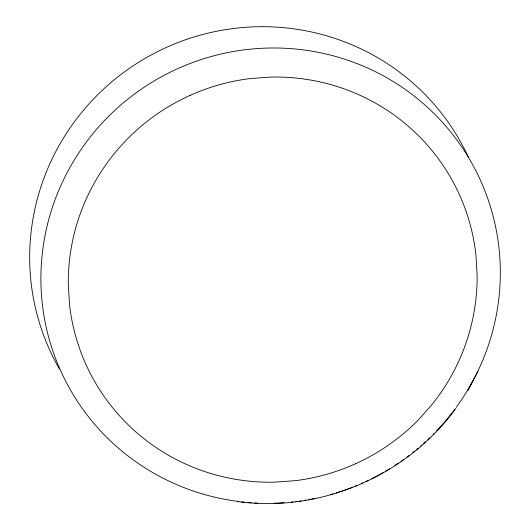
<?xml version="1.0" encoding="UTF-8"?>
<svg xmlns="http://www.w3.org/2000/svg" width="530" height="530" viewBox="0 0 530 530"><rect width="100%" height="100%" fill="white"/><g stroke="black" fill="none" stroke-linecap="round" stroke-linejoin="round"><path stroke-width="0.79" d="M472.588 381.454L467.824 390.345L478.02 371.344M455.886 408.345C406.974 475.92 320.286 512.927 237.659 501.599M238.341 501.446A230.504 226.86 -27.8 0 1 51.423 210.364A230.504 226.86 -27.8 0 1 374.021 71.027A230.504 226.86 -27.8 0 1 456.237 407.325M454.773 409.312A230.504 226.86 -27.8 0 1 436.634 430.81M434.328 433.195A230.504 226.86 -27.8 0 1 433.162 434.375M429.625 437.859A230.504 226.86 -27.8 0 1 427.823 439.575M425.411 441.815A230.504 226.86 -27.8 0 1 423.583 443.477M421.734 445.114A230.504 226.86 -27.8 0 1 420.495 446.2M417.984 448.34A230.504 226.86 -27.8 0 1 416.719 449.4M414.811 450.97A230.504 226.86 -27.8 0 1 412.883 452.514M409.008 455.528A230.504 226.86 -27.8 0 1 407.047 457.006M403.747 459.417A230.504 226.86 -27.8 0 1 401.071 461.305M398.375 463.16A230.504 226.86 -27.8 0 1 394.969 465.419M389.49 468.878A230.504 226.86 -27.8 0 1 385.33 471.369M383.23 472.581A230.504 226.86 -27.8 0 1 371.775 478.703M368.072 480.511A230.504 226.86 -27.8 0 1 365.833 481.565M362.825 482.936A230.504 226.86 -27.8 0 1 361.314 483.605M357.518 485.228A230.504 226.86 -27.8 0 1 355.233 486.169M352.185 487.381A230.504 226.86 -27.8 0 1 336.139 492.973M333.039 493.9A230.504 226.86 -27.8 0 1 330.707 494.569M315.635 498.279A230.504 226.86 -27.8 0 1 308.42 499.684M305.995 500.101A230.504 226.86 -27.8 0 1 304.379 500.366M301.133 500.863A230.504 226.86 -27.8 0 1 299.51 501.095M297.065 501.42A230.504 226.86 -27.8 0 1 295.435 501.625M292.984 501.91A230.504 226.86 -27.8 0 1 291.354 502.082M284 502.718A230.504 226.86 -27.8 0 1 274.176 503.208M257.805 503.096A230.504 226.86 -27.8 0 1 254.552 502.937M251.299 502.725A230.504 226.86 -27.8 0 1 248.053 502.473M244.807 502.175A230.504 226.86 -27.8 0 1 241.567 501.83M59.36 368.893A230.504 226.86 -27.8 0 1 155.204 52.834A230.504 226.86 -27.8 0 1 468.44 157.278M355.266 463.876A203.606 200.386 -27.8 0 0 373.2 454.733A205.627 202.374 -27.8 0 0 418.872 419.349L431.678 404.92A205.627 202.374 -27.8 0 0 457.291 364.296A203.606 200.386 -27.8 0 0 468.069 336.762A206.071 202.818 -27.8 0 0 477.139 275.481L475.927 254.857A206.051 202.798 -27.8 0 0 459.729 195.365A203.56 200.34 -27.8 0 0 450.738 177.709A205.839 202.586 -27.8 0 0 422.357 139.655A204.03 200.81 -27.8 0 0 401.25 120.409A205.852 202.599 -27.8 0 0 360.585 95.559A203.56 200.34 -27.8 0 0 332.939 85.237A206.044 202.791 -27.8 0 0 271.221 77.055L250.392 78.526A206.051 202.798 -27.8 0 0 190.144 95.36M355.266 463.869A206.071 202.818 -27.8 0 1 295.024 480.703L274.195 482.181A206.051 202.791 -27.8 0 1 212.477 473.992A203.553 200.333 -27.8 0 1 184.824 463.677A205.845 202.593 -27.8 0 1 144.167 438.82A204.043 200.817 -27.8 0 1 123.053 419.581A205.845 202.593 -27.8 0 1 94.671 381.52A203.54 200.327 -27.8 0 1 85.681 363.871A206.051 202.798 -27.8 0 1 69.49 304.379L68.271 283.755A206.051 202.791 -27.8 0 1 77.347 222.474A203.513 200.3 -27.8 0 1 88.126 194.934A205.845 202.593 -27.8 0 1 113.738 154.309A204.07 200.844 -27.8 0 1 133.434 133.129A205.852 202.593 -27.8 0 1 172.21 104.503A203.533 200.32 -27.8 0 1 190.144 95.36"/></g></svg>
